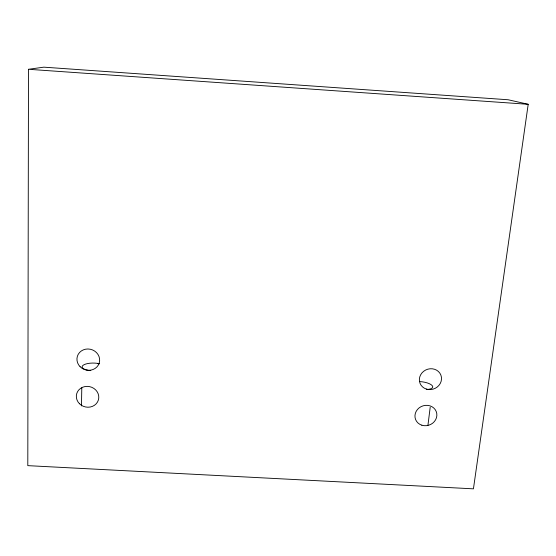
<?xml version="1.0" encoding="UTF-8"?>
<svg xmlns="http://www.w3.org/2000/svg" width="556" height="556" viewBox="0 0 556 556"><rect width="100%" height="100%" fill="white"/><g stroke="black" fill="none" stroke-linecap="round" stroke-linejoin="round"><path stroke-width="0.83" d="M28.488 69.291L27.8 465.643L473.434 488.835L528.2 104.299L508.177 99.76L43.827 67.165L28.488 69.291L528.2 104.299M81.461 405.943L81.795 387.817M427.946 425.201L430.205 407.228M97.932 363.638A10.55 9.758 15 0 1 99.309 363.798M419.933 381.597A10.877 3.725 8 0 1 432.193 385.607A10.877 3.725 8 0 1 426.716 389.492M90.732 370.623A11.05 3.836 0.1 0 1 83.018 365.355A11.05 3.836 0.1 0 1 99.309 363.714M80.092 366.696A11.433 10.592 16.7 0 0 99.211 363.061A11.433 10.592 16.7 0 0 85.596 349.196A11.433 10.592 16.7 0 0 80.092 366.696M79.445 403.698A11.294 10.369 14.4 0 0 98.349 400.125A11.294 10.369 14.4 0 0 84.88 386.58A11.294 10.369 14.4 0 0 79.445 403.698M421.837 425.201A11.064 10.098 -19.2 0 0 436.766 413.504A11.064 10.098 -19.2 0 0 419.134 407.875A11.064 10.098 -19.2 0 0 421.837 425.201M426.306 389.054A11.203 10.307 -21.7 0 0 441.415 377.107A11.203 10.307 -21.7 0 0 423.602 371.332A11.203 10.307 -21.7 0 0 426.306 389.054"/></g></svg>
